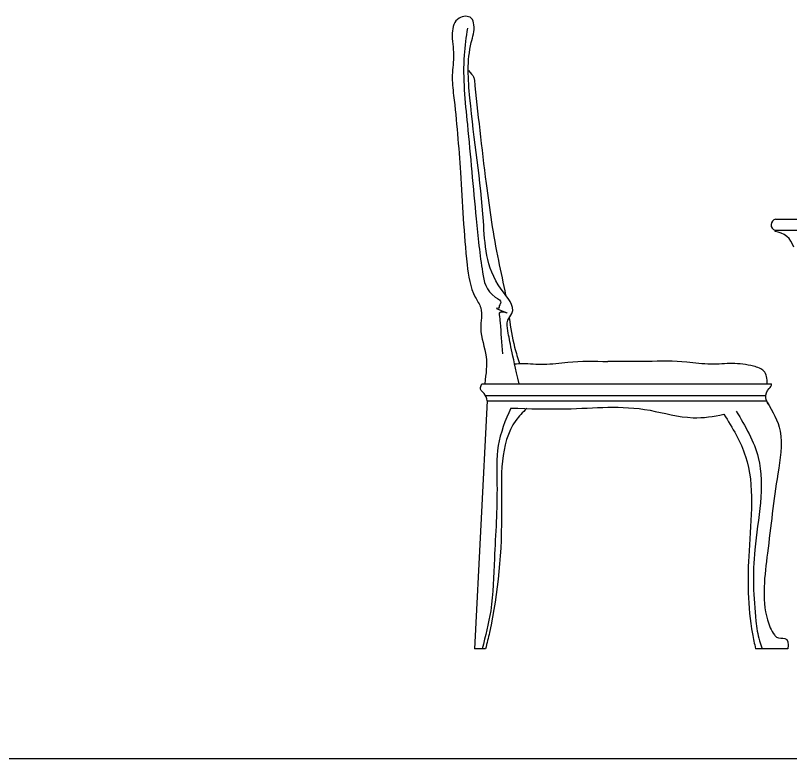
# Model space of a CAD drawing. Header units: millimetres. Extents: x 37301 to 64830, y 24173 to 38860.
# Drawn here: x 42747 to 44155, y 28627 to 29977 of the extents above; entities that cross this region are included whole.
import ezdxf

# ---------------------------------------------------------------- set-up
doc = ezdxf.new("R2010")
doc.units = ezdxf.units.MM
doc.layers.add('www.cad-blocks.net', color=7, linetype='Continuous')

# ---------------------------------------------------------------- blocks, each defined once
blk = doc.blocks.new('A$C6C6C41A0')
for p, q in [((587.7, 780), (2070.4, 780)), ((586.4, 760), (2071.7, 760)), ((586.4, 757.9), (586.4, 760)), ((354.1, 521.8), (282.7, 521.8)), ((53.8, 481.4), (579.8, 481.4)), ((60.6, 460), (569.9, 460)), ((63.8, 450), (40.3, 0)), ((63.8, 450), (571.2, 450)), ((60.6, 0), (40.3, 0)), ((610, 0), (551.1, 0))]:
    blk.add_line(p, q)
for centre, radius, start, end in [((589.6, 769.8), 10.3, 100.2902, 252.1278), ((582.2, 718.3), 39.8, 16.3487, 83.9164)]:
    blk.add_arc(centre, radius, start, end)
for points, knots in [([(121.4, 481.4), (108.8, 538.2), (103.3, 563.6), (97.7, 595.8), (119.2, 618.1), (60.2, 678), (58.7, 807.8), (33.9, 957.6), (25.9, 1079.6), (42.2, 1125.9), (35.5, 1150.6), (5.4, 1148.3), (-2.9, 1113.9), (5.2, 1080.1), (-1.8, 1041.9), (6.8, 970.7), (16.6, 855.8), (21.7, 733.6), (33.3, 649.3), (57.2, 615.2), (46.8, 575.9), (65.9, 533.1), (61.5, 500.3), (59.1, 481.4)], [35.311465, 35.311465, 35.311465, 35.311465, 93.131805, 112.813179, 127.160363, 175.624598, 302.726903, 527.950816, 628.847535, 661.206232, 674.455693, 696.609899, 726.339103, 765.778625, 802.762974, 839.747439, 980.515741, 1148.258851, 1209.121972, 1231.128872, 1268.03133, 1320.624602, 1365.898803, 1365.898803, 1365.898803, 1365.898803]), ([(29.3, 1050), (39.6, 1039.5), (45.7, 978), (58.7, 862.6), (77.2, 730.1), (93.1, 663.2), (97, 642.2)], [90.730668, 90.730668, 90.730668, 90.730668, 101.155334, 296.068462, 438.0369, 502.223159, 502.223159, 502.223159, 502.223159]), ([(103.5, 601.2), (106.1, 583.2), (110.4, 554.9), (119.1, 527.7), (122.3, 517.9)], [543.609515, 543.609515, 543.609515, 543.609515, 598.257514, 629.213333, 629.213333, 629.213333, 629.213333]), ([(113.4, 517.3), (118.3, 517.8), (135.7, 518.6), (168.5, 515), (219.7, 523), (258.5, 522.2), (282.7, 521.8)], [73.067944, 73.067944, 73.067944, 73.067944, 87.827578, 126.545663, 170.396848, 242.810195, 242.810195, 242.810195, 242.810195]), ([(572.4, 481.4), (572.2, 490.4), (570.6, 506.2), (540.8, 515.6), (509.3, 519.5), (468.3, 515), (417.1, 523), (378.2, 522.2), (354.1, 521.8)], [4.006057, 4.006057, 4.006057, 4.006057, 28.148004, 48.809139, 87.827578, 126.545663, 170.396848, 242.810195, 242.810195, 242.810195, 242.810195]), ([(63.8, 450), (62.6, 455), (60.8, 462.4), (49.9, 470), (51.5, 476.6), (53.8, 481.4)], [0, 0, 0, 0, 14.936935, 22.142738, 36.023512, 36.023512, 36.023512, 36.023512]), ([(574, 443.4), (572.2, 447.3), (567.8, 457), (571.9, 470), (580.1, 476.3), (580.3, 479.4), (579.8, 481.4)], [0, 0, 0, 0, 12.887177, 31.254216, 35.577763, 41.891922, 41.891922, 41.891922, 41.891922]), ([(106.2, 437.1), (96.6, 414.7), (78.5, 370.2), (83.5, 276.4), (76.4, 177.2), (74.2, 76.4), (60.4, 22.8), (54.3, 0)], [6.301127, 6.301127, 6.301127, 6.301127, 78.25036, 148.982095, 283.607735, 378.494871, 449.266576, 449.266576, 449.266576, 449.266576]), ([(106.2, 437.1), (140.5, 436), (234.5, 433.2), (325.3, 445.9), (429.4, 415), (474.7, 421.8), (493.4, 426)], [5.473448, 5.473448, 5.473448, 5.473448, 108.531589, 287.855387, 369.246813, 425.974591, 425.974591, 425.974591, 425.974591]), ([(571.9, 448.1), (582.5, 431), (604.5, 390.8), (586.3, 293.8), (574.7, 183.4), (560.3, 80.7), (579.9, 31.5), (591, 17.9), (609.7, 22.2), (610.9, 9.4), (610, 0)], [13.792869, 13.792869, 13.792869, 13.792869, 72.037933, 149.539069, 295.081126, 416.392002, 446.341751, 452.259291, 467.057289, 489.304589, 489.304589, 489.304589, 489.304589]), ([(135.4, 436.2), (128, 429.4), (85, 383.9), (94.3, 227.2), (83.3, 93.4), (63.1, 9.9), (60.6, 0)], [35.756542, 35.756542, 35.756542, 35.756542, 65.867639, 226.773632, 453.695951, 484.320174, 484.320174, 484.320174, 484.320174]), ([(493.4, 426), (509.3, 401.1), (553.9, 326.4), (535.9, 183.5), (536.7, 67.2), (549, 9), (551.1, 0)], [15.438471, 15.438471, 15.438471, 15.438471, 102.007901, 273.631252, 424.354883, 452.127999, 452.127999, 452.127999, 452.127999]), ([(516.1, 431.6), (532.5, 404.1), (577.3, 327.1), (543.8, 191.3), (547.4, 81.4), (555.4, 20.9), (561.3, 4.8), (563.2, 0)], [3.886746, 3.886746, 3.886746, 3.886746, 97.307595, 264.750805, 394.444836, 430.551429, 446.105096, 446.105096, 446.105096, 446.105096])]:
    blk.add_open_spline(points, degree=3, knots=knots)
blk.add_spline([(27.5, 1127.4), (21.7, 1078.1), (27.5, 952), (43.5, 780.8), (55.1, 683.7), (78.3, 638.7), (88.5, 628.6), (85.6, 622.8), (84.1, 618.4), (81.2, 618.4), (100.1, 609.7), (85.6, 609.7), (85.6, 606.8), (87, 592.3), (91.4, 535.7)], degree=3)
blk = doc.blocks.new('FORMAT')
at = {"color": 155, "true_color": 0x546d8e}
blk.add_line((39819.4, 28627.3), (64830.2, 28627.3), dxfattribs=at)

msp = doc.modelspace()

# ---------------------------------------------------------------- block references
msp.add_blockref('A$C6C6C41A0', (43540.4, 28826.7))
at = {"layer": 'www.cad-blocks.net'}
msp.add_blockref('FORMAT', (0, 0), dxfattribs=at)

doc.saveas('drawing.dxf')
